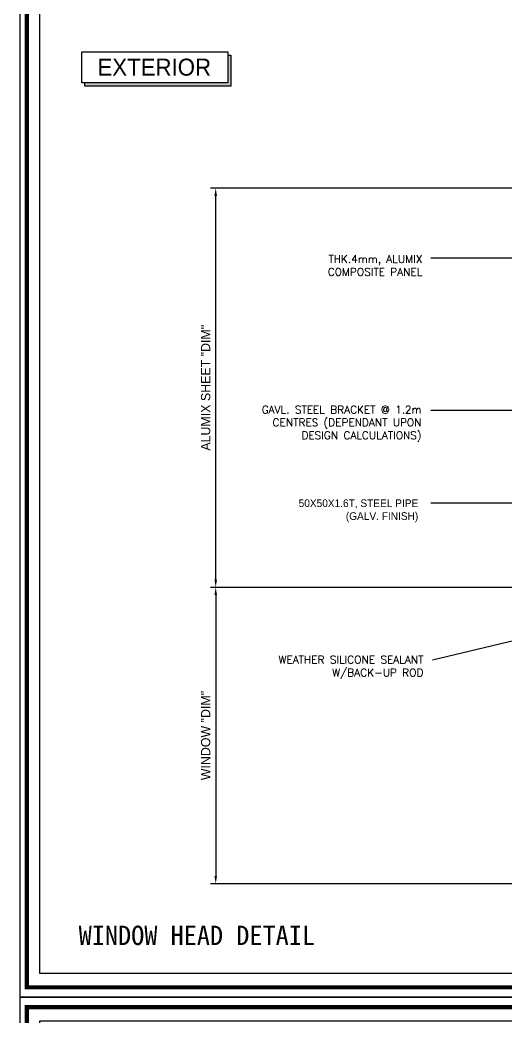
# Model space of a CAD drawing. Header units: millimetres. Extents: x 7297 to 60227, y -7497 to 19324.
# Drawn here: x 21964 to 22341, y 15561 to 16336 of the extents above; entities that cross this region are included whole.
import ezdxf

# ---------------------------------------------------------------- set-up
doc = ezdxf.new("R2010")
doc.units = ezdxf.units.MM
for name, color, linetype in [('NS_COL_MAGENTA', 6, 'Continuous'), ('NS_DIM', 1, 'Continuous'), ('NS_FORM', 7, 'Continuous'), ('NS_TEXT', 2, 'Continuous'), ('NS_TEXT_TITLE', 141, 'Continuous')]:
    doc.layers.add(name, color=color, linetype=linetype)
doc.styles.add('Expo M', font='Expo M.ttf')
doc.styles.add('HY울릉도L', font='')
doc.styles.add('style1', font='simplex.shx')
doc.styles.get('HY울릉도L').set_extended_font_data('Dotum')
doc.dimstyles.new('N-SPACE', dxfattribs={"dimscale": 4, "dimtxt": 1.8, "dimasz": 1.5, "dimexe": 1, "dimexo": 1, "dimgap": 1, "dimtad": 1, "dimtoh": 1, "dimdec": 1, "dimzin": 1, "dimdsep": 46, "dimtxsty": 'Expo M', "dimcen": 2, "dimclrd": 1, "dimclre": 1, "dimclrt": 2, "dimadec": 1, "dimazin": 0, "dimtfac": 1, "dimtdec": 1, "dimtix": 1, "dimtmove": 1, "dimatfit": 3, "dimfxl": 1, "dimtolj": 1, "dimtzin": 1, "dimarcsym": 0})

# ---------------------------------------------------------------- blocks, each defined once
blk = doc.blocks.new('*D921')
at = {"layer": 'NS_DIM', "color": 1, "lineweight": -2, "transparency": 16777216}
for p, q in [((22356.45, 16205.48), (22111.74, 16205.48)), ((22115.74, 15901.26), (22115.74, 16199.48)), ((22357.3, 15895.26), (22111.74, 15895.26))]:
    blk.add_line(p, q, dxfattribs=at)
at = {"layer": 'NS_DIM', "color": 1, "transparency": 16777216}
for points in [[(22114.74, 16199.48), (22116.74, 16199.48), (22115.74, 16205.48)], [(22114.74, 15901.26), (22116.74, 15901.26), (22115.74, 15895.26)]]:
    blk.add_solid(points, dxfattribs=at)
at = {"layer": 'NS_DIM', "color": 2, "transparency": 16777216, "insert": (22107.95, 16050.37), "char_height": 7.2, "attachment_point": 5, "rotation": 90, "style": 'Expo M'}
blk.add_mtext('\\A1;ALUMIX SHEET "DIM"', dxfattribs=at)
blk = doc.blocks.new('AL-TEMPLATE')
at = {"color": 7, "ltscale": 2}
blk.add_lwpolyline([(1972.34, 1515.25), (1972.34, 921.25), (2812.34, 921.25), (2812.34, 1515.25)], close=True, dxfattribs=at)
at = {"color": 8, "const_width": 2.5}
blk.add_lwpolyline([(1976.34, 1509.45), (2808.34, 1509.45), (2808.34, 927.05), (1976.34, 927.05)], close=True, dxfattribs=at)
at = {"color": 9}
blk.add_lwpolyline([(1984.07, 1501.32), (2709.08, 1501.32), (2709.08, 935.18), (1984.07, 935.18)], close=True, dxfattribs=at)
blk = doc.blocks.new('*D901')
at = {"layer": 'NS_DIM', "color": 1, "lineweight": -2, "transparency": 16777216}
for p, q in [((22562.45, 15895.26), (22111.74, 15895.26)), ((22115.74, 15889.26), (22115.74, 15670.97)), ((22466.45, 15664.97), (22111.74, 15664.97))]:
    blk.add_line(p, q, dxfattribs=at)
at = {"layer": 'NS_DIM', "color": 1, "transparency": 16777216}
for points in [[(22114.74, 15889.26), (22116.74, 15889.26), (22115.74, 15895.26)], [(22114.74, 15670.97), (22116.74, 15670.97), (22115.74, 15664.97)]]:
    blk.add_solid(points, dxfattribs=at)
at = {"layer": 'NS_DIM', "color": 2, "transparency": 16777216, "insert": (22107.96, 15780.11), "char_height": 7.2, "attachment_point": 5, "rotation": 90, "style": 'Expo M'}
blk.add_mtext('\\A1;WINDOW "DIM"', dxfattribs=at)

msp = doc.modelspace()

# ---------------------------------------------------------------- hatches: boundary and pattern name
at = {"layer": 'NS_COL_MAGENTA'}
msp.add_hatch(color=256, dxfattribs=at).paths.add_polyline_path([(22127.57, 16308.94), (22125.17, 16308.94), (22125.17, 16287.41), (22014.14, 16287.41), (22014.14, 16284.85), (22127.57, 16284.85)])

# ---------------------------------------------------------------- linework, layer by layer
msp.add_lwpolyline([(22011.74, 16311.5), (22125.17, 16311.5), (22125.17, 16287.41), (22011.74, 16287.41)], close=True, dxfattribs=at)
msp.add_lwpolyline([(22125.17, 16308.94), (22127.57, 16308.94), (22127.57, 16284.85), (22014.14, 16284.85), (22014.14, 16287.41)], dxfattribs=at)

# ---------------------------------------------------------------- block references
at = {"layer": 'NS_FORM', "xscale": 1.32, "yscale": 1.32, "zscale": 1.32}
for p in [(19360.14, 14360.74), (19360.14, 13576.66)]:
    msp.add_blockref('AL-TEMPLATE', p, dxfattribs=at)

# ---------------------------------------------------------------- texts
at = {"layer": 'NS_TEXT', "char_height": 6, "style": 'style1'}
for s, insert, width, attachment_point in [('\\pxqr;THK.4mm, ALUMIX \\PCOMPOSITE PANEL', (22276.33, 16153.42), 181.6972, 3), ('\\pxqr;GAVL. STEEL BRACKET @ 1.2m CENTRES (DEPENDANT UPON DESIGN CALCULATIONS)', (22128.05, 16036.4), 147.6327, 1), ('{\\fHY울릉도L|b0|i0|c129|p18;50X50X1.6T, STEEL PIPE \\P(GALV. FINISH)}', (22273.11, 15963.65), 168.5268, 3), ('\\pxqr;WEATHER SILICONE SEALANT\\PW/BACK-UP ROD', (22129.51, 15842.08), 147.6327, 1)]:
    msp.add_mtext(s, dxfattribs=dict(at, insert=insert, width=width, attachment_point=attachment_point))
at = {"layer": 'NS_TEXT_TITLE', "style": 'HY울릉도L'}
msp.add_text('EXTERIOR', height=13.2, dxfattribs=at).set_placement((22023.86, 16292.91))
at = {"layer": 'NS_TEXT_TITLE'}
msp.add_text('WINDOW HEAD DETAIL', height=15, dxfattribs=at).set_placement((22009.25, 15617.34))

# ---------------------------------------------------------------- dimensions: what is measured, and where the dimension line sits
at = {"layer": 'NS_DIM'}
for base, p1, p2, angle, text, picture, middle in [((22115.74, 16205.48), (22361.3, 15895.26), (22360.45, 16205.48), 90, 'ALUMIX SHEET "DIM"', '*D921', (22107.95, 16050.37)), ((22115.74, 15664.97), (22566.45, 15895.26), (22470.45, 15664.97), 270, 'WINDOW "DIM"', '*D901', (22107.96, 15780.11))]:
    dim = msp.add_linear_dim(base=base, p1=p1, p2=p2, angle=angle, text=text, dimstyle='N-SPACE', dxfattribs=at)
    dim.commit()
    dim.dimension.update_dxf_attribs({"geometry": picture, "text_midpoint": middle})

# ---------------------------------------------------------------- leaders
for points in [[(22366.45, 16151.18), (22282.92, 16151.18)], [(22429.48, 16032.8), (22282.92, 16032.8)], [(22416.2, 15960.66), (22282.92, 15960.66)], [(22557.7, 15904.22), (22284.15, 15838.6)]]:
    msp.add_leader(points, dimstyle='N-SPACE', dxfattribs=at)

doc.saveas('drawing.dxf')
